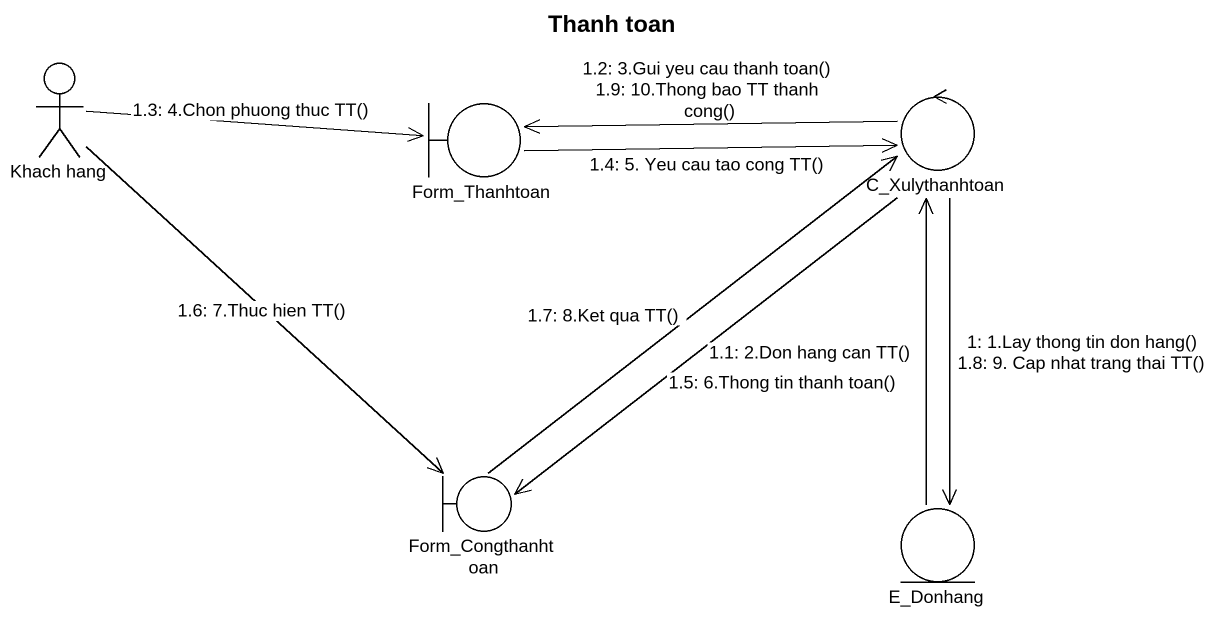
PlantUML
@startuml
title Thanh toan
actor "Khach hang" as Khach_hang
boundary Form_Thanhtoan
control C_Xulythanhtoan
boundary Form_Congthanhtoan
entity E_Donhang
C_Xulythanhtoan --> E_Donhang : 1: 1.Lay thong tin don hang()\n1.8: 9. Cap nhat trang thai TT()
E_Donhang -up-> C_Xulythanhtoan : 1.1: 2.Don hang can TT()
C_Xulythanhtoan -left-> Form_Thanhtoan : 1.2: 3.Gui yeu cau thanh toan()\n1.9: 10.Thong bao TT thanh cong()
Khach_hang -right-> Form_Thanhtoan : 1.3: 4.Chon phuong thuc TT()
Form_Thanhtoan -right-> C_Xulythanhtoan : 1.4: 5. Yeu cau tao cong TT()
C_Xulythanhtoan --> Form_Congthanhtoan : 1.5: 6.Thong tin thanh toan()
Khach_hang --> Form_Congthanhtoan : 1.6: 7.Thuc hien TT()
Form_Congthanhtoan -up-> C_Xulythanhtoan : 1.7: 8.Ket qua TT()
@enduml
